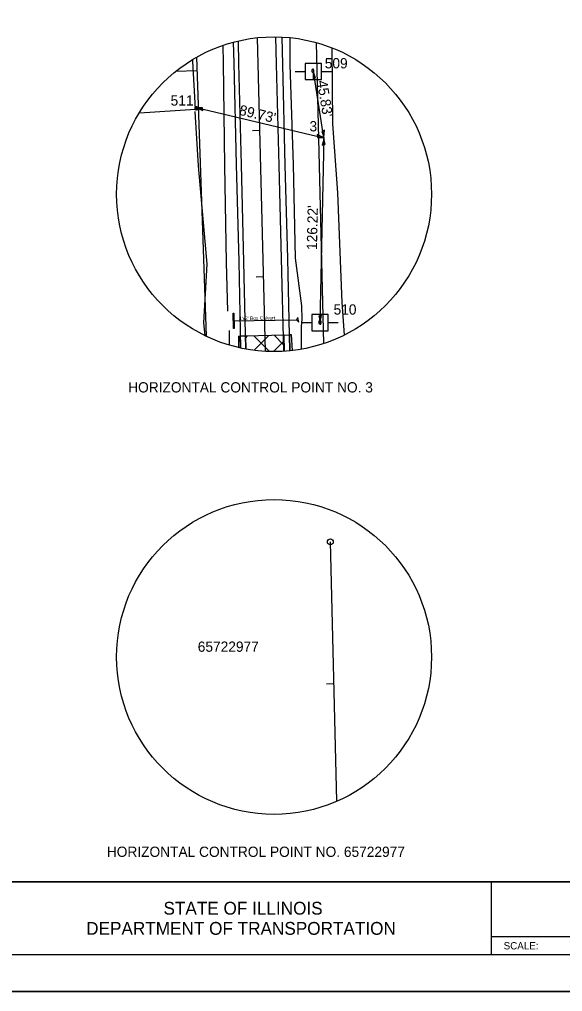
# Model space of a CAD drawing. Extents: x 524376 to 534576, y 1099059 to 1100159.
# Drawn here: x 526792 to 527163, y 1099059 to 1099723 of the extents above; entities that cross this region are included whole.
import ezdxf

# ---------------------------------------------------------------- set-up
doc = ezdxf.new("R2010")
doc.units = 0
for name, color, linetype in [('Alignment_EX_50 Centerline', 7, 'Continuous'), ('Alignment_EX_50 Notation', 7, 'Continuous'), ('Design_PR_Aggregate Shoulder', 7, 'Continuous'), ('Design_PR_Bituminous Shoulder', 7, 'Continuous'), ('Design_PR_EOP', 7, 'Continuous'), ('Drainage_EX_Plan and Profile Notes', 7, 'Continuous'), ('Removal_Concrete', 7, 'Continuous'), ('ROW_EX ROW Line', 7, 'Continuous'), ('ROW_EX ROW Markers', 7, 'Continuous'), ('ROW_EX_Private Boundary Items', 7, 'Continuous'), ('ROW_EX_Property Dashed Lines', 7, 'Continuous'), ('Sheets_50 Reference Boundary', 7, 'Continuous'), ('Sheets_General Details', 7, 'Continuous'), ('Sheets_Printer Plotting Border', 7, 'Continuous'), ('Topo_Culvert Headwall', 7, 'Continuous'), ('Topo_Culverts', 7, 'Continuous'), ('Topo_Ditch Line', 7, 'Continuous'), ('Topo_Drainage Items', 7, 'Continuous'), ('Topo_EOP', 7, 'Continuous'), ('Topo_Fence', 7, 'Continuous'), ('Topo_Point Numbers', 7, 'Continuous'), ('Topo_Shoulder', 7, 'Continuous'), ('Topo_Utilities', 7, 'Continuous'), ('Topo_Vegetation Line', 7, 'Continuous'), ('Topo_Woods and Brush', 7, 'Continuous')]:
    doc.layers.add(name, color=color, linetype=linetype)

msp = doc.modelspace()

# ---------------------------------------------------------------- linework, layer by layer
at = {"layer": 'Alignment_EX_50 Centerline'}
for p, q in [((526960.22, 1099496.43), (526954.93, 1099710.41)), ((526956.5, 1099647.06), (526951.5, 1099646.93)), ((526958.97, 1099547.09), (526953.97, 1099546.96)), ((527008.92, 1099189.17), (527004.54, 1099366.22)), ((527006.94, 1099269.34), (527001.94, 1099269.22))]:
    msp.add_line(p, q, dxfattribs=at)
at = {"layer": 'Alignment_EX_50 Notation'}
msp.add_circle((527004.54, 1099366.22), 2, dxfattribs=at)
at = {"layer": 'Design_PR_Aggregate Shoulder'}
for p, q in [((526941.96, 1099506.65), (526941.77, 1099499.01)), ((526941.96, 1099506.65), (526942.96, 1099506.68)), ((526977.95, 1099507.54), (526976.95, 1099507.52)), ((526978.75, 1099496.92), (526977.95, 1099507.54))]:
    msp.add_line(p, q, dxfattribs=at)
at = {"layer": 'Design_PR_Bituminous Shoulder'}
for p, q in [((526946.96, 1099506.78), (526942.96, 1099506.68)), ((526943.16, 1099498.64), (526942.96, 1099506.68)), ((526972.96, 1099507.42), (526976.95, 1099507.52)), ((526977.22, 1099496.7), (526976.95, 1099507.52))]:
    msp.add_line(p, q, dxfattribs=at)
at = {"layer": 'Design_PR_EOP'}
for p, q in [((526972.96, 1099507.42), (526946.96, 1099506.78)), ((526947.18, 1099497.93), (526946.96, 1099506.78)), ((526973.23, 1099496.49), (526972.96, 1099507.42))]:
    msp.add_line(p, q, dxfattribs=at)
at = {"layer": 'Removal_Concrete'}
for p, q in [((526946.79, 1099505.52), (526948.07, 1099506.8)), ((526952.35, 1099506.91), (526962.98, 1099496.28)), ((526952.5, 1099497.09), (526962.57, 1099507.16)), ((526966.15, 1099507.25), (526972.61, 1099500.79)), ((526946.97, 1099498.15), (526947.19, 1099497.93)), ((526965.69, 1099496.14), (526972.56, 1099503))]:
    msp.add_line(p, q, dxfattribs=at)
at = {"layer": 'ROW_EX ROW Line'}
for p, q in [((527000.11, 1099501.67), (526995.03, 1099706.89)), ((526919.63, 1099519.96), (526913.48, 1099697.14)), ((526919.96, 1099506.67), (526919.63, 1099519.96))]:
    msp.add_line(p, q, dxfattribs=at)
at = {"layer": 'ROW_EX ROW Markers'}
for p, q in [((526912.01, 1099663.13), (526913.67, 1099661.46)), ((526912.01, 1099661.46), (526913.67, 1099663.13))]:
    msp.add_line(p, q, dxfattribs=at)
msp.add_lwpolyline([(526912.01, 1099663.13), (526912.01, 1099661.46), (526913.67, 1099661.46), (526913.67, 1099663.13)], close=True, dxfattribs=at)
at = {"layer": 'ROW_EX_Private Boundary Items'}
msp.add_circle((526913.27, 1099661.82), 0.833, dxfattribs=at)
at = {"layer": 'ROW_EX_Property Dashed Lines'}
msp.add_line((526899.39, 1099687.56), (526913.2, 1099687.95), dxfattribs=at)
at = {"layer": 'Sheets_50 Reference Boundary'}
msp.add_lwpolyline([(526175.62, 1100134.3), (527750.62, 1100134.3), (527750.62, 1099134.31), (526175.62, 1099134.31)], close=True, dxfattribs=at)
at = {"layer": 'Sheets_General Details'}
for p, q in [((527000.21, 1099642.07), (526992.95, 1099687.33)), ((526912.9, 1099662.76), (527000.21, 1099642.07)), ((527000.21, 1099642.07), (526997.42, 1099515.88)), ((526175.62, 1099134.31), (527750.62, 1099134.31)), ((527114.33, 1099134.31), (527114.33, 1099084.31)), ((527114.33, 1099096.81), (527499.33, 1099096.81)), ((527775.62, 1099059.31), (526075.62, 1099059.31))]:
    msp.add_line(p, q, dxfattribs=at)
for points in [[(526175.62, 1100134.31), (527750.62, 1100134.31), (527750.62, 1099084.31), (526175.62, 1099084.31)], [(526992.71, 1099682.23), (526993.59, 1099682.78), (526994.48, 1099683.08), (526993.77, 1099684.93), (526992.95, 1099687.33), (526992.89, 1099684.62)], [(526917.52, 1099660.59), (526917.35, 1099661.61), (526917.41, 1099662.55), (526915.43, 1099662.6), (526912.9, 1099662.76), (526915.38, 1099661.67)], [(526995.59, 1099644.24), (526995.76, 1099643.21), (526995.7, 1099642.28), (526997.68, 1099642.23), (527000.21, 1099642.07), (526997.73, 1099643.16)], [(527000.45, 1099647.17), (526999.57, 1099646.62), (526998.68, 1099646.32), (526999.39, 1099644.47), (527000.21, 1099642.07), (527000.27, 1099644.78)], [(526999.06, 1099637.1), (527000.03, 1099637.48), (527000.95, 1099637.62), (527000.59, 1099639.56), (527000.21, 1099642.07), (526999.67, 1099639.42)], [(526998.58, 1099520.86), (526997.61, 1099520.47), (526996.69, 1099520.34), (526997.05, 1099518.39), (526997.42, 1099515.88), (526997.97, 1099518.54)]]:
    msp.add_lwpolyline(points, close=True, dxfattribs=at)
for centre in [(526966.14, 1099603.56), (526966.14, 1099287.72)]:
    msp.add_circle(centre, 107.44, dxfattribs=at)
at = {"layer": 'Sheets_Printer Plotting Border'}
msp.add_lwpolyline([(526075.62, 1099059.31), (527775.62, 1099059.31), (527775.62, 1100159.31), (526075.62, 1100159.31)], close=True, dxfattribs=at)
at = {"layer": 'Topo_Culvert Headwall'}
msp.add_lwpolyline([(526939.01, 1099511.98), (526938.44, 1099511.91), (526938.16, 1099522.41), (526938.62, 1099522.32), (526939.01, 1099511.98)], dxfattribs=at)
at = {"layer": 'Topo_Culverts'}
msp.add_line((526938.1, 1099517.21), (526981.37, 1099517.76), dxfattribs=at)
at = {"layer": 'Topo_Ditch Line'}
msp.add_line((526935.78, 1099500.62), (526935.76, 1099510.59), dxfattribs=at)
for points in [[(526984.89, 1099497.9), (526984.85, 1099513.28), (526985.27, 1099518.35), (526985.1, 1099527.48), (526980.87, 1099559.93), (526979.29, 1099623.73), (526977.14, 1099691.82), (526977.02, 1099710.42)], [(526934.53, 1099523.62), (526933.68, 1099556.96), (526932.54, 1099623.21), (526931.75, 1099693.18), (526931.38, 1099705.14)]]:
    msp.add_lwpolyline(points, dxfattribs=at)
at = {"layer": 'Topo_Drainage Items'}
msp.add_lwpolyline([(526983.12, 1099516.2), (526982.45, 1099519.47), (526981.37, 1099517.78), (526983.12, 1099516.2)], dxfattribs=at)
at = {"layer": 'Topo_EOP'}
for points in [[(526972.72, 1099496.46), (526971.15, 1099559.59), (526969.51, 1099623.12), (526967.79, 1099692.33), (526967.34, 1099710.93)], [(526946.97, 1099497.96), (526945.54, 1099557.49), (526943.85, 1099623.59), (526942.15, 1099692.84), (526941.78, 1099708.1)]]:
    msp.add_lwpolyline(points, dxfattribs=at)
at = {"layer": 'Topo_Fence'}
for p, q in [((526874.33, 1099659.17), (526912.58, 1099661.66)), ((526912.56, 1099662.42), (526913.23, 1099662.42))]:
    msp.add_line(p, q, dxfattribs=at)
for points in [[(526912.65, 1099661.86), (526910.8, 1099694.14), (526910.73, 1099695.5)], [(526912.56, 1099662.42), (526912.56, 1099663.09), (526913.23, 1099663.09), (526913.23, 1099662.42)]]:
    msp.add_lwpolyline(points, dxfattribs=at)
at = {"layer": 'Topo_Shoulder'}
for points in [[(526976.96, 1099496.68), (526975.44, 1099559.63), (526973.7, 1099623.38), (526972.18, 1099692.18), (526971.68, 1099710.7)], [(526943.46, 1099498.56), (526942.3, 1099557.66), (526940.6, 1099623.84), (526938.84, 1099692.9), (526938.54, 1099707.24)]]:
    msp.add_lwpolyline(points, dxfattribs=at)
at = {"layer": 'Topo_Utilities'}
for p, q in [((526992.55, 1099689.47), (526992.55, 1099688.55)), ((526980.54, 1099687.33), (526987.43, 1099687.33)), ((526992.55, 1099687.08), (526992.55, 1099686.16)), ((526998.47, 1099687.33), (527005.35, 1099687.33)), ((526997.52, 1099517.75), (526997.52, 1099516.83)), ((526985.02, 1099515.89), (526991.9, 1099515.89)), ((526997.52, 1099515.36), (526997.52, 1099514.44)), ((527002.94, 1099515.89), (527009.83, 1099515.89))]:
    msp.add_line(p, q, dxfattribs=at)
for points in [[(526987.43, 1099681.81), (526998.47, 1099681.81), (526998.47, 1099692.85), (526987.43, 1099692.85)], [(526991.82, 1099688.55), (526991.82, 1099687.08), (526993.29, 1099687.08), (526993.29, 1099688.55)], [(526991.9, 1099510.36), (527002.94, 1099510.36), (527002.94, 1099521.4), (526991.9, 1099521.4)], [(526996.78, 1099516.83), (526996.78, 1099515.36), (526998.25, 1099515.36), (526998.25, 1099516.83)]]:
    msp.add_lwpolyline(points, close=True, dxfattribs=at)
at = {"layer": 'Topo_Vegetation Line'}
msp.add_lwpolyline([(527014.31, 1099507.69), (527012.58, 1099529.58), (527009.56, 1099604.57), (527006.28, 1099651.49), (527005.86, 1099703.23)], dxfattribs=at)
at = {"layer": 'Topo_Woods and Brush'}
msp.add_lwpolyline([(526919.06, 1099507.13), (526918.19, 1099515.76), (526920.39, 1099555.77), (526914.69, 1099622.99), (526912.26, 1099660.02)], dxfattribs=at)

# ---------------------------------------------------------------- texts
at = {"layer": 'Drainage_EX_Plan and Profile Notes'}
msp.add_text("4'x2' Box Culvert ", height=2.4, rotation=0.72824, dxfattribs=at).set_placement((526942.22, 1099517.6))
at = {"layer": 'Sheets_General Details'}
for s, rotation, p in [("45.83'", 279.12015, (526995.45, 1099680.72)), ("89.73'", 346.6729, (526941.84, 1099657.87)), ("126.22'", 88.73387, (526995.4, 1099565.44))]:
    msp.add_text(s, height=7, rotation=rotation, dxfattribs=at).set_placement(p)
for s, height, p in [('HORIZONTAL CONTROL POINT NO. 3', 7, (526866.61, 1099468.24)), ('HORIZONTAL CONTROL POINT NO. 65722977', 7, (526852.04, 1099151.23)), ('STATE OF ILLINOIS', 8.7501, (526890.69, 1099111.81)), ('DEPARTMENT OF TRANSPORTATION', 8.7501, (526837.95, 1099098.06)), ('SCALE:          ', 5, (527122.79, 1099088.06))]:
    msp.add_text(s, height=height, dxfattribs=at).set_placement(p)
at = {"layer": 'Topo_Point Numbers'}
for s, p in [('509', (527000.73, 1099689.45)), ('511', (526895.56, 1099664.04)), ('3', (526990.31, 1099646.44)), ('510', (527006.75, 1099521.37)), ('65722977', (526914.08, 1099291.24))]:
    msp.add_text(s, height=7, dxfattribs=at).set_placement(p)

doc.saveas('drawing.dxf')
